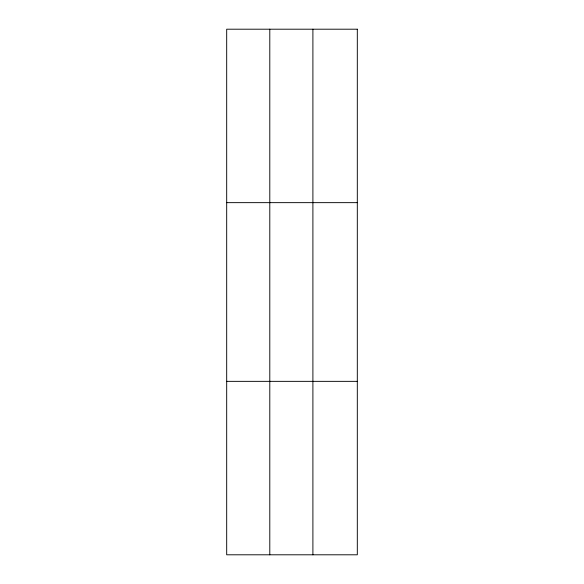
<?xml version="1.0" encoding="UTF-8"?>
<svg xmlns="http://www.w3.org/2000/svg" width="584" height="584" viewBox="0 0 584 584"><rect width="100%" height="100%" fill="white"/><g stroke="black" fill="none" stroke-linecap="round" stroke-linejoin="round"><path stroke-width="0.88" d="M269.793 29.2L269.793 554.8M312.9 29.2L312.9 554.8M226.687 202.648L357.313 202.648M226.687 381.352L357.313 381.352M357.313 29.2L357.313 554.8L226.687 554.8L226.687 29.2L357.313 29.2"/></g></svg>
